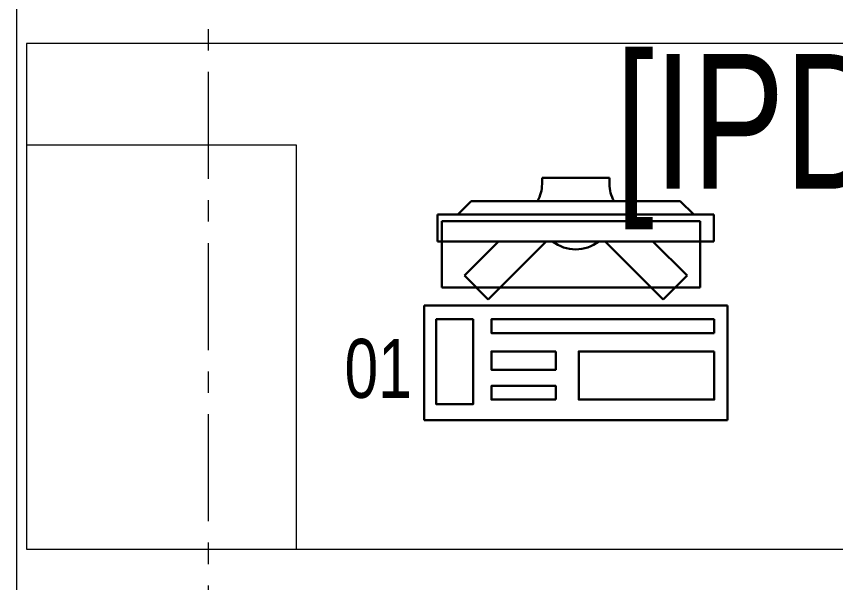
# Model space of a CAD drawing. Header units: millimetres. Extents: x 26027 to 581921, y 7230 to 233891.
# Drawn here: x 473314 to 474529, y 172010 to 172851 of the extents above; entities that cross this region are included whole.
import ezdxf

# ---------------------------------------------------------------- set-up
doc = ezdxf.new("R2010")
doc.units = ezdxf.units.MM
doc.header["$LTSCALE"] = 5
doc.linetypes.add('CENTER', pattern=[50.8, 31.75, -6.35, 6.35, -6.35])
doc.linetypes.add('HIDDEN', pattern=[9.525, 6.35, -3.175])
doc.layers.get('0').update_dxf_attribs({"color": 252})
for name, color, linetype, lineweight in [('72_EGR_BASE_TEXT', 252, 'Continuous', 5), ('E-ELEC-EQPM-2', 85, 'Continuous', 30), ('GE-ARCHITECTURAL_ELEMENTS', 8, 'Continuous', 30), ('Medical Equipment and Furniture', 252, 'Continuous', 0), ('Walls', 252, 'Continuous', 5)]:
    doc.layers.add(name, color=color, linetype=linetype, lineweight=lineweight)
doc.layers.add('axes', color=252, linetype='Continuous')
doc.layers.add('EXF', color=7, linetype='Continuous', lineweight=30, true_color=0x4e7e3e)
doc.styles.add('X3G_ENTITY_257CFD', font='swisscl.ttf', dxfattribs={"height": 200})
doc.styles.add('X3G_ENTITY_2587EA', font='swisscl.ttf', dxfattribs={"height": 200})

# ---------------------------------------------------------------- blocks, each defined once
blk = doc.blocks.new('ITCWLS1-P')
at = {"layer": 'GE-ARCHITECTURAL_ELEMENTS'}
for p, q in [((-0.17, 0.45), (-0.17, 0)), ((-0.17, 0.45), (0, 0.45)), ((0, 0.45), (0, 0)), ((-0.2651, 0.43, 0), (-0.3051, 0.43, 0)), ((-0.3051, 0.43, 0), (-0.3051, 0.02, 0)), ((-0.2651, 0.43, 0), (-0.2651, 0.02, 0)), ((-0.1496, 0.4305), (-0.1291, 0.4305)), ((-0.1291, 0.4305), (-0.1291, 0.4089)), ((-0.197, 0.4094), (-0.295, 0.4094)), ((-0.295, 0.0264), (-0.295, 0.4094)), ((-0.197, 0.0264), (-0.197, 0.4094)), ((-0.3251, 0.38, 0), (-0.3051, 0.4, 0)), ((-0.3251, 0.38, 0), (-0.3251, 0.07, 0)), ((-0.3503, 0.275), (-0.3596, 0.275)), ((-0.3596, 0.175), (-0.3596, 0.275)), ((-0.3503, 0.175), (-0.3596, 0.175)), ((-0.3251, 0.07, 0), (-0.3051, 0.05, 0)), ((-0.197, 0.0264), (-0.295, 0.0264)), ((-0.3051, 0.02, 0), (-0.2651, 0.02, 0)), ((-0.17, 0), (0, 0))]:
    blk.add_line(p, q, dxfattribs=at)
at = {"layer": 'GE-ARCHITECTURAL_ELEMENTS', "extrusion": (2.48281e-10, 3.18408e-10, -1)}
for p, q in [((-0.2651, 0.3395), (-0.2144, 0.3902)), ((-0.1791, 0.3548), (-0.2144, 0.3902)), ((-0.2651, 0.2688), (-0.1791, 0.3548))]:
    blk.add_line(p, q, dxfattribs=at)
at = {"layer": 'GE-ARCHITECTURAL_ELEMENTS', "extrusion": (2.48281e-10, -3.18408e-10, -1)}
for p, q in [((-0.2651, 0.1812), (-0.1791, 0.0952)), ((-0.2651, 0.1105), (-0.2144, 0.0598)), ((-0.1791, 0.0952), (-0.2144, 0.0598))]:
    blk.add_line(p, q, dxfattribs=at)
at = {"layer": 'GE-ARCHITECTURAL_ELEMENTS'}
for points in [[(-0.1291, 0.4089), (-0.1291, 0.1), (-0.1496, 0.1), (-0.1496, 0.4305)], [(-0.1496, 0.1), (-0.1496, 0.1), (-0.1496, 0.1), (-0.1496, 0.1), (-0.1496, 0.1), (-0.1496, 0.1), (-0.1496, 0.1), (-0.1496, 0.1), (-0.1496, 0.1)], [(-0.1496, 0.1), (-0.1496, 0.1), (-0.1496, 0.1), (-0.1496, 0.1), (-0.1496, 0.1), (-0.1496, 0.1), (-0.1496, 0.1), (-0.1496, 0.1), (-0.1496, 0.1), (-0.1496, 0.1), (-0.1496, 0.1), (-0.1496, 0.1), (-0.1496, 0.1), (-0.1496, 0.1), (-0.1496, 0.1), (-0.1496, 0.1), (-0.1496, 0.1), (-0.1496, 0.1)], [(-0.1496, 0.1), (-0.1496, 0.1), (-0.1496, 0.1), (-0.1496, 0.1), (-0.1496, 0.1), (-0.1496, 0.1), (-0.1496, 0.1), (-0.1496, 0.1), (-0.1496, 0.1), (-0.1496, 0.1)], [(-0.1496, 0.1), (-0.1496, 0.1), (-0.1496, 0.1), (-0.1496, 0.1), (-0.1496, 0.1), (-0.1496, 0.1), (-0.1496, 0.1)], [(-0.1496, 0.1), (-0.1496, 0.1), (-0.1496, 0.1), (-0.1496, 0.1), (-0.1496, 0.1), (-0.1496, 0.1), (-0.1496, 0.1), (-0.1496, 0.1), (-0.1496, 0.1), (-0.1496, 0.1)], [(-0.1496, 0.1), (-0.1496, 0.1), (-0.1496, 0.1), (-0.1496, 0.1), (-0.1496, 0.1), (-0.1496, 0.1), (-0.1496, 0.1), (-0.1496, 0.1), (-0.1496, 0.1), (-0.1496, 0.1), (-0.1496, 0.1), (-0.1496, 0.1), (-0.1496, 0.1), (-0.1496, 0.1), (-0.1496, 0.1)], [(-0.1496, 0.1), (-0.1496, 0.1), (-0.1496, 0.1), (-0.1496, 0.1), (-0.1496, 0.1), (-0.1496, 0.1), (-0.1496, 0.1), (-0.1496, 0.1), (-0.1496, 0.1), (-0.1496, 0.1)], [(-0.1496, 0.1), (-0.1496, 0.1), (-0.1496, 0.1), (-0.1496, 0.1), (-0.1496, 0.1), (-0.1496, 0.1), (-0.1496, 0.1), (-0.1496, 0.1), (-0.1496, 0.1), (-0.1496, 0.1)], [(-0.1496, 0.1), (-0.1496, 0.1), (-0.1496, 0.1), (-0.1496, 0.1), (-0.1496, 0.1), (-0.1496, 0.1), (-0.1496, 0.1), (-0.1496, 0.1), (-0.1496, 0.1), (-0.1496, 0.1), (-0.1496, 0.1), (-0.1496, 0.1), (-0.1496, 0.1), (-0.1496, 0.1), (-0.1496, 0.1), (-0.1496, 0.1), (-0.1496, 0.1), (-0.1496, 0.1), (-0.1496, 0.1), (-0.1496, 0.1), (-0.1496, 0.1), (-0.1496, 0.1), (-0.1496, 0.1), (-0.1496, 0.1), (-0.1496, 0.1), (-0.1496, 0.1), (-0.1496, 0.1), (-0.1496, 0.1), (-0.1496, 0.1), (-0.1496, 0.1), (-0.1496, 0.1), (-0.1496, 0.1), (-0.1496, 0.1), (-0.1496, 0.1), (-0.1496, 0.1), (-0.1496, 0.1), (-0.1496, 0.1), (-0.1496, 0.1), (-0.1496, 0.1), (-0.1496, 0.1), (-0.1496, 0.1), (-0.1496, 0.1), (-0.1496, 0.1), (-0.1496, 0.1), (-0.1496, 0.1), (-0.1496, 0.1), (-0.1496, 0.1), (-0.1496, 0.1), (-0.1496, 0.1), (-0.1496, 0.1), (-0.1496, 0.1), (-0.1496, 0.1), (-0.1496, 0.1), (-0.1496, 0.1)], [(-0.1496, 0.1), (-0.1496, 0.1), (-0.1496, 0.1), (-0.1496, 0.1), (-0.1496, 0.1), (-0.1496, 0.1), (-0.1496, 0.1), (-0.1496, 0.1), (-0.1496, 0.1), (-0.1496, 0.1), (-0.1496, 0.1), (-0.1496, 0.1), (-0.1496, 0.1), (-0.1496, 0.1), (-0.1496, 0.1), (-0.1496, 0.1), (-0.1496, 0.1), (-0.1496, 0.1), (-0.1496, 0.1), (-0.1496, 0.1), (-0.1496, 0.1), (-0.1496, 0.1), (-0.1496, 0.1), (-0.1496, 0.1), (-0.1496, 0.1), (-0.1496, 0.1), (-0.1496, 0.1), (-0.1496, 0.1), (-0.1496, 0.1), (-0.1496, 0.1), (-0.1496, 0.1), (-0.1496, 0.1), (-0.1496, 0.1), (-0.1496, 0.1), (-0.1496, 0.1), (-0.1496, 0.1), (-0.1496, 0.1), (-0.1496, 0.1), (-0.1496, 0.1), (-0.1496, 0.1), (-0.1496, 0.1), (-0.1496, 0.1), (-0.1496, 0.1), (-0.1496, 0.1), (-0.1496, 0.1), (-0.1496, 0.1), (-0.1496, 0.1), (-0.1496, 0.1), (-0.1496, 0.1), (-0.1496, 0.1), (-0.1496, 0.1), (-0.1496, 0.1), (-0.1496, 0.1), (-0.1496, 0.1), (-0.1496, 0.1), (-0.1496, 0.1), (-0.1496, 0.1), (-0.1496, 0.1), (-0.1496, 0.1), (-0.1496, 0.1), (-0.1496, 0.1), (-0.1496, 0.1), (-0.1496, 0.1), (-0.1496, 0.1), (-0.1496, 0.1), (-0.1496, 0.1), (-0.1496, 0.1), (-0.1496, 0.1), (-0.1496, 0.1), (-0.1496, 0.1), (-0.1496, 0.1), (-0.1496, 0.1), (-0.1496, 0.1), (-0.1496, 0.1), (-0.1496, 0.1), (-0.1496, 0.1), (-0.1496, 0.1), (-0.1496, 0.1), (-0.1496, 0.1), (-0.1496, 0.1), (-0.1496, 0.1), (-0.1496, 0.1), (-0.1496, 0.1), (-0.1496, 0.1), (-0.1496, 0.1), (-0.1496, 0.1), (-0.1496, 0.1), (-0.1496, 0.1), (-0.1496, 0.1)], [(-0.1496, 0.1), (-0.1496, 0.1), (-0.1496, 0.1), (-0.1496, 0.1), (-0.1496, 0.1), (-0.1496, 0.1), (-0.1496, 0.1), (-0.1496, 0.1), (-0.1496, 0.1), (-0.1496, 0.1), (-0.1496, 0.1), (-0.1496, 0.1)], [(-0.1496, 0.1), (-0.1496, 0.1), (-0.1496, 0.1), (-0.1496, 0.1), (-0.1496, 0.1), (-0.1496, 0.1), (-0.1496, 0.1)], [(-0.1496, 0.1), (-0.1496, 0.1), (-0.1496, 0.1), (-0.1496, 0.1), (-0.1496, 0.1), (-0.1496, 0.1), (-0.1496, 0.1), (-0.1496, 0.1), (-0.1496, 0.1), (-0.1496, 0.1), (-0.1496, 0.1), (-0.1496, 0.1), (-0.1496, 0.1), (-0.1496, 0.1), (-0.1496, 0.1), (-0.1496, 0.1), (-0.1496, 0.1)], [(-0.1496, 0.1), (-0.1496, 0.1), (-0.1496, 0.1), (-0.1496, 0.1), (-0.1496, 0.1), (-0.1496, 0.1), (-0.1496, 0.1), (-0.1496, 0.1), (-0.1496, 0.1), (-0.1496, 0.1), (-0.1496, 0.1), (-0.1496, 0.1), (-0.1496, 0.1), (-0.1496, 0.1), (-0.1496, 0.1), (-0.1496, 0.1), (-0.1496, 0.1), (-0.1496, 0.1), (-0.1496, 0.1), (-0.1496, 0.1), (-0.1496, 0.1), (-0.1496, 0.1), (-0.1496, 0.1), (-0.1496, 0.1), (-0.1496, 0.1), (-0.1496, 0.1), (-0.1496, 0.1), (-0.1496, 0.1), (-0.1496, 0.1), (-0.1496, 0.1), (-0.1496, 0.1), (-0.1496, 0.1), (-0.1496, 0.1), (-0.1496, 0.1), (-0.1496, 0.1), (-0.1496, 0.1), (-0.1496, 0.1), (-0.1496, 0.1), (-0.1496, 0.1), (-0.1496, 0.1), (-0.1496, 0.1), (-0.1496, 0.1), (-0.1496, 0.1), (-0.1496, 0.1), (-0.1496, 0.1), (-0.1496, 0.1), (-0.1496, 0.1), (-0.1496, 0.1), (-0.1496, 0.1), (-0.1496, 0.1), (-0.1496, 0.1), (-0.1496, 0.1), (-0.1496, 0.1), (-0.1496, 0.1), (-0.1496, 0.1), (-0.1496, 0.1), (-0.1496, 0.1), (-0.1496, 0.1), (-0.1496, 0.1), (-0.1496, 0.1), (-0.1496, 0.1), (-0.1496, 0.1), (-0.1496, 0.1), (-0.1496, 0.1), (-0.1496, 0.1), (-0.1496, 0.1), (-0.1496, 0.1), (-0.1496, 0.1), (-0.1496, 0.1), (-0.1496, 0.1), (-0.1496, 0.1), (-0.1496, 0.1), (-0.1496, 0.1), (-0.1496, 0.1), (-0.1496, 0.1), (-0.1496, 0.1), (-0.1496, 0.1), (-0.1496, 0.1), (-0.1496, 0.1), (-0.1496, 0.1), (-0.1496, 0.1), (-0.1496, 0.1), (-0.1496, 0.1), (-0.1496, 0.1), (-0.1496, 0.1), (-0.1496, 0.1), (-0.1496, 0.1), (-0.1496, 0.1), (-0.1496, 0.1), (-0.1496, 0.1), (-0.1496, 0.1), (-0.1496, 0.1), (-0.1496, 0.1), (-0.1496, 0.1), (-0.1496, 0.1), (-0.1496, 0.1), (-0.1496, 0.1), (-0.1496, 0.1), (-0.1496, 0.1), (-0.1496, 0.1), (-0.1496, 0.1), (-0.1496, 0.1), (-0.1496, 0.1), (-0.1496, 0.1), (-0.1496, 0.1), (-0.1496, 0.1), (-0.1496, 0.1), (-0.1496, 0.1), (-0.1496, 0.1), (-0.1496, 0.1), (-0.1496, 0.1)], [(-0.1496, 0.1), (-0.1496, 0.1), (-0.1496, 0.1), (-0.1496, 0.1), (-0.1496, 0.1), (-0.1496, 0.1), (-0.1496, 0.1), (-0.1496, 0.1)]]:
    blk.add_lwpolyline(points, dxfattribs=at)
for points in [[(-0.1019, 0.4305), (-0.0304, 0.4305), (-0.0304, 0.2294), (-0.1019, 0.2294)], [(-0.1019, 0.1954), (-0.0747, 0.1954), (-0.0747, 0.1), (-0.1019, 0.1)], [(-0.0304, 0.1954), (-0.0508, 0.1954), (-0.0508, 0.1), (-0.0304, 0.1)], [(-0.1496, 0.1), (-0.1496, 0.1), (-0.1496, 0.1), (-0.1496, 0.1), (-0.1496, 0.1), (-0.1496, 0.1), (-0.1496, 0.1), (-0.1496, 0.1), (-0.1496, 0.1), (-0.1496, 0.1), (-0.1496, 0.1), (-0.1496, 0.1), (-0.1496, 0.1), (-0.1496, 0.1), (-0.1496, 0.1), (-0.1496, 0.1), (-0.1496, 0.1), (-0.1496, 0.1), (-0.1496, 0.1), (-0.1496, 0.1), (-0.1496, 0.1), (-0.1496, 0.1), (-0.1496, 0.1), (-0.1496, 0.1), (-0.1496, 0.1), (-0.1496, 0.1), (-0.1496, 0.1), (-0.1496, 0.1), (-0.1496, 0.1), (-0.1496, 0.1), (-0.1496, 0.1), (-0.1496, 0.1), (-0.1496, 0.1), (-0.1496, 0.1), (-0.1496, 0.1), (-0.1496, 0.1), (-0.1496, 0.1), (-0.1496, 0.1), (-0.1496, 0.1), (-0.1496, 0.1), (-0.1496, 0.1), (-0.1496, 0.1), (-0.1496, 0.1), (-0.1496, 0.1), (-0.1496, 0.1), (-0.1496, 0.1), (-0.1496, 0.1), (-0.1496, 0.1), (-0.1496, 0.1), (-0.1496, 0.1), (-0.1496, 0.1), (-0.1496, 0.1), (-0.1496, 0.1), (-0.1496, 0.1), (-0.1496, 0.1), (-0.1496, 0.1), (-0.1496, 0.1), (-0.1496, 0.1), (-0.1496, 0.1), (-0.1496, 0.1), (-0.1496, 0.1), (-0.1496, 0.1), (-0.1496, 0.1), (-0.1496, 0.1), (-0.1496, 0.1), (-0.1496, 0.1), (-0.1496, 0.1), (-0.1496, 0.1), (-0.1496, 0.1), (-0.1496, 0.1), (-0.1496, 0.1), (-0.1496, 0.1), (-0.1496, 0.1), (-0.1496, 0.1), (-0.1496, 0.1), (-0.1496, 0.1), (-0.1496, 0.1), (-0.1496, 0.1), (-0.1496, 0.1), (-0.1496, 0.1), (-0.1496, 0.1), (-0.1496, 0.1), (-0.1496, 0.1), (-0.1496, 0.1), (-0.1496, 0.1), (-0.1496, 0.1), (-0.1496, 0.1), (-0.1496, 0.1), (-0.1496, 0.1), (-0.1496, 0.1), (-0.1496, 0.1), (-0.1496, 0.1), (-0.1496, 0.1), (-0.1496, 0.1), (-0.1496, 0.1), (-0.1496, 0.1), (-0.1496, 0.1), (-0.1496, 0.1), (-0.1496, 0.1), (-0.1496, 0.1), (-0.1496, 0.1), (-0.1496, 0.1), (-0.1496, 0.1), (-0.1496, 0.1), (-0.1496, 0.1), (-0.1496, 0.1), (-0.1496, 0.1), (-0.1496, 0.1), (-0.1496, 0.1), (-0.1496, 0.1), (-0.1496, 0.1), (-0.1496, 0.1), (-0.1496, 0.1), (-0.1496, 0.1), (-0.1496, 0.1), (-0.1496, 0.1), (-0.1496, 0.1), (-0.1496, 0.1), (-0.1496, 0.1), (-0.1496, 0.1), (-0.1496, 0.1), (-0.1496, 0.1), (-0.1496, 0.1), (-0.1496, 0.1), (-0.1496, 0.1), (-0.1496, 0.1), (-0.1496, 0.1), (-0.1496, 0.1), (-0.1496, 0.1), (-0.1496, 0.1), (-0.1496, 0.1), (-0.1496, 0.1), (-0.1496, 0.1), (-0.1496, 0.1), (-0.1496, 0.1), (-0.1496, 0.1), (-0.1496, 0.1), (-0.1496, 0.1), (-0.1496, 0.1), (-0.1496, 0.1), (-0.1496, 0.1), (-0.1496, 0.1), (-0.1496, 0.1), (-0.1496, 0.1), (-0.1496, 0.1), (-0.1496, 0.1), (-0.1496, 0.1), (-0.1496, 0.1), (-0.1496, 0.1), (-0.1496, 0.1), (-0.1496, 0.1), (-0.1496, 0.1), (-0.1496, 0.1), (-0.1496, 0.1), (-0.1496, 0.1), (-0.1496, 0.1), (-0.1496, 0.1), (-0.1496, 0.1), (-0.1496, 0.1), (-0.1496, 0.1), (-0.1496, 0.1), (-0.1496, 0.1), (-0.1496, 0.1), (-0.1496, 0.1), (-0.1496, 0.1), (-0.1496, 0.1), (-0.1496, 0.1), (-0.1496, 0.1), (-0.1496, 0.1), (-0.1496, 0.1), (-0.1496, 0.1), (-0.1496, 0.1), (-0.1496, 0.1), (-0.1496, 0.1), (-0.1496, 0.1), (-0.1496, 0.1), (-0.1496, 0.1), (-0.1496, 0.1), (-0.1496, 0.1), (-0.1496, 0.1), (-0.1496, 0.1), (-0.1496, 0.1), (-0.1496, 0.1), (-0.1496, 0.1), (-0.1496, 0.1), (-0.1496, 0.1), (-0.1496, 0.1), (-0.1496, 0.1), (-0.1496, 0.1), (-0.1496, 0.1), (-0.1496, 0.1), (-0.1496, 0.1), (-0.1496, 0.1), (-0.1496, 0.1), (-0.1496, 0.1), (-0.1496, 0.1), (-0.1496, 0.1), (-0.1496, 0.1), (-0.1496, 0.1), (-0.1496, 0.1), (-0.1496, 0.1), (-0.1496, 0.1), (-0.1496, 0.1), (-0.1496, 0.1), (-0.1496, 0.1), (-0.1496, 0.1), (-0.1496, 0.1), (-0.1496, 0.1), (-0.1496, 0.1), (-0.1496, 0.1), (-0.1496, 0.1), (-0.1496, 0.1), (-0.1496, 0.1), (-0.1496, 0.1), (-0.1496, 0.1), (-0.1496, 0.1), (-0.1496, 0.1), (-0.1496, 0.1), (-0.1496, 0.1), (-0.1496, 0.1), (-0.1496, 0.1), (-0.1496, 0.1), (-0.1496, 0.1), (-0.1496, 0.1), (-0.1496, 0.1), (-0.1496, 0.1), (-0.1496, 0.1), (-0.1496, 0.1), (-0.1496, 0.1), (-0.1496, 0.1), (-0.1496, 0.1), (-0.1496, 0.1), (-0.1496, 0.1), (-0.1496, 0.1), (-0.1496, 0.1), (-0.1496, 0.1), (-0.1496, 0.1), (-0.1496, 0.1), (-0.1496, 0.1), (-0.1496, 0.1), (-0.1496, 0.1), (-0.1496, 0.1), (-0.1496, 0.1), (-0.1496, 0.1), (-0.1496, 0.1), (-0.1496, 0.1), (-0.1496, 0.1), (-0.1496, 0.1), (-0.1496, 0.1), (-0.1496, 0.1), (-0.1496, 0.1), (-0.1496, 0.1), (-0.1496, 0.1), (-0.1496, 0.1), (-0.1496, 0.1), (-0.1496, 0.1), (-0.1496, 0.1), (-0.1496, 0.1), (-0.1496, 0.1), (-0.1496, 0.1), (-0.1496, 0.1), (-0.1496, 0.1), (-0.1496, 0.1), (-0.1496, 0.1), (-0.1496, 0.1), (-0.1496, 0.1), (-0.1496, 0.1), (-0.1496, 0.1), (-0.1496, 0.1), (-0.1496, 0.1), (-0.1496, 0.1), (-0.1496, 0.1), (-0.1496, 0.1), (-0.1496, 0.1), (-0.1496, 0.1), (-0.1496, 0.1), (-0.1496, 0.1)], [(-0.1496, 0.1), (-0.1496, 0.1), (-0.1496, 0.1), (-0.1496, 0.1), (-0.1496, 0.1), (-0.1496, 0.1), (-0.1496, 0.1), (-0.1496, 0.1), (-0.1496, 0.1), (-0.1496, 0.1), (-0.1496, 0.1), (-0.1496, 0.1), (-0.1496, 0.1), (-0.1496, 0.1), (-0.1496, 0.1), (-0.1496, 0.1), (-0.1496, 0.1), (-0.1496, 0.1), (-0.1496, 0.1), (-0.1496, 0.1), (-0.1496, 0.1), (-0.1496, 0.1), (-0.1496, 0.1), (-0.1496, 0.1), (-0.1496, 0.1), (-0.1496, 0.1), (-0.1496, 0.1), (-0.1496, 0.1), (-0.1496, 0.1), (-0.1496, 0.1), (-0.1496, 0.1), (-0.1496, 0.1), (-0.1496, 0.1), (-0.1496, 0.1), (-0.1496, 0.1), (-0.1496, 0.1), (-0.1496, 0.1), (-0.1496, 0.1), (-0.1496, 0.1), (-0.1496, 0.1), (-0.1496, 0.1), (-0.1496, 0.1), (-0.1496, 0.1), (-0.1496, 0.1), (-0.1496, 0.1), (-0.1496, 0.1), (-0.1496, 0.1), (-0.1496, 0.1), (-0.1496, 0.1), (-0.1496, 0.1), (-0.1496, 0.1), (-0.1496, 0.1), (-0.1496, 0.1), (-0.1496, 0.1), (-0.1496, 0.1), (-0.1496, 0.1), (-0.1496, 0.1), (-0.1496, 0.1), (-0.1496, 0.1), (-0.1496, 0.1), (-0.1496, 0.1), (-0.1496, 0.1), (-0.1496, 0.1), (-0.1496, 0.1), (-0.1496, 0.1), (-0.1496, 0.1), (-0.1496, 0.1), (-0.1496, 0.1), (-0.1496, 0.1), (-0.1496, 0.1), (-0.1496, 0.1), (-0.1496, 0.1), (-0.1496, 0.1), (-0.1496, 0.1), (-0.1496, 0.1), (-0.1496, 0.1), (-0.1496, 0.1), (-0.1496, 0.1), (-0.1496, 0.1), (-0.1496, 0.1), (-0.1496, 0.1), (-0.1496, 0.1), (-0.1496, 0.1), (-0.1496, 0.1), (-0.1496, 0.1), (-0.1496, 0.1), (-0.1496, 0.1), (-0.1496, 0.1), (-0.1496, 0.1), (-0.1496, 0.1), (-0.1496, 0.1), (-0.1496, 0.1), (-0.1496, 0.1), (-0.1496, 0.1), (-0.1496, 0.1), (-0.1496, 0.1), (-0.1496, 0.1), (-0.1496, 0.1), (-0.1496, 0.1), (-0.1496, 0.1), (-0.1496, 0.1), (-0.1496, 0.1), (-0.1496, 0.1), (-0.1496, 0.1), (-0.1496, 0.1), (-0.1496, 0.1), (-0.1496, 0.1), (-0.1496, 0.1), (-0.1496, 0.1), (-0.1496, 0.1), (-0.1496, 0.1), (-0.1496, 0.1), (-0.1496, 0.1), (-0.1496, 0.1), (-0.1496, 0.1), (-0.1496, 0.1), (-0.1496, 0.1), (-0.1496, 0.1), (-0.1496, 0.1), (-0.1496, 0.1), (-0.1496, 0.1), (-0.1496, 0.1), (-0.1496, 0.1), (-0.1496, 0.1), (-0.1496, 0.1), (-0.1496, 0.1), (-0.1496, 0.1), (-0.1496, 0.1), (-0.1496, 0.1), (-0.1496, 0.1), (-0.1496, 0.1), (-0.1496, 0.1), (-0.1496, 0.1), (-0.1496, 0.1), (-0.1496, 0.1), (-0.1496, 0.1), (-0.1496, 0.1), (-0.1496, 0.1), (-0.1496, 0.1), (-0.1496, 0.1), (-0.1496, 0.1), (-0.1496, 0.1), (-0.1496, 0.1), (-0.1496, 0.1), (-0.1496, 0.1), (-0.1496, 0.1), (-0.1496, 0.1), (-0.1496, 0.1), (-0.1496, 0.1), (-0.1496, 0.1), (-0.1496, 0.1), (-0.1496, 0.1), (-0.1496, 0.1), (-0.1496, 0.1), (-0.1496, 0.1), (-0.1496, 0.1), (-0.1496, 0.1), (-0.1496, 0.1), (-0.1496, 0.1), (-0.1496, 0.1), (-0.1496, 0.1), (-0.1496, 0.1), (-0.1496, 0.1), (-0.1496, 0.1), (-0.1496, 0.1), (-0.1496, 0.1), (-0.1496, 0.1), (-0.1496, 0.1), (-0.1496, 0.1), (-0.1496, 0.1), (-0.1496, 0.1), (-0.1496, 0.1), (-0.1496, 0.1), (-0.1496, 0.1), (-0.1496, 0.1), (-0.1496, 0.1), (-0.1496, 0.1), (-0.1496, 0.1), (-0.1496, 0.1), (-0.1496, 0.1), (-0.1496, 0.1), (-0.1496, 0.1), (-0.1496, 0.1), (-0.1496, 0.1), (-0.1496, 0.1), (-0.1496, 0.1), (-0.1496, 0.1), (-0.1496, 0.1), (-0.1496, 0.1), (-0.1496, 0.1), (-0.1496, 0.1), (-0.1496, 0.1), (-0.1496, 0.1), (-0.1496, 0.1), (-0.1496, 0.1), (-0.1496, 0.1), (-0.1496, 0.1), (-0.1496, 0.1), (-0.1496, 0.1), (-0.1496, 0.1), (-0.1496, 0.1), (-0.1496, 0.1), (-0.1496, 0.1), (-0.1496, 0.1), (-0.1496, 0.1), (-0.1496, 0.1), (-0.1496, 0.1), (-0.1496, 0.1), (-0.1496, 0.1), (-0.1496, 0.1), (-0.1496, 0.1), (-0.1496, 0.1), (-0.1496, 0.1), (-0.1496, 0.1)], [(-0.1496, 0.1), (-0.1496, 0.1), (-0.1496, 0.1), (-0.1496, 0.1), (-0.1496, 0.1), (-0.1496, 0.1), (-0.1496, 0.1), (-0.1496, 0.1), (-0.1496, 0.1), (-0.1496, 0.1), (-0.1496, 0.1), (-0.1496, 0.1), (-0.1496, 0.1), (-0.1496, 0.1), (-0.1496, 0.1), (-0.1496, 0.1), (-0.1496, 0.1), (-0.1496, 0.1), (-0.1496, 0.1), (-0.1496, 0.1), (-0.1496, 0.1), (-0.1496, 0.1), (-0.1496, 0.1), (-0.1496, 0.1), (-0.1496, 0.1), (-0.1496, 0.1), (-0.1496, 0.1), (-0.1496, 0.1), (-0.1496, 0.1), (-0.1496, 0.1), (-0.1496, 0.1), (-0.1496, 0.1), (-0.1496, 0.1), (-0.1496, 0.1), (-0.1496, 0.1), (-0.1496, 0.1), (-0.1496, 0.1), (-0.1496, 0.1), (-0.1496, 0.1), (-0.1496, 0.1), (-0.1496, 0.1), (-0.1496, 0.1), (-0.1496, 0.1), (-0.1496, 0.1), (-0.1496, 0.1), (-0.1496, 0.1), (-0.1496, 0.1), (-0.1496, 0.1), (-0.1496, 0.1), (-0.1496, 0.1), (-0.1496, 0.1), (-0.1496, 0.1), (-0.1496, 0.1), (-0.1496, 0.1), (-0.1496, 0.1), (-0.1496, 0.1), (-0.1496, 0.1), (-0.1496, 0.1), (-0.1496, 0.1), (-0.1496, 0.1), (-0.1496, 0.1), (-0.1496, 0.1), (-0.1496, 0.1), (-0.1496, 0.1), (-0.1496, 0.1), (-0.1496, 0.1), (-0.1496, 0.1), (-0.1496, 0.1), (-0.1496, 0.1), (-0.1496, 0.1), (-0.1496, 0.1), (-0.1496, 0.1), (-0.1496, 0.1), (-0.1496, 0.1), (-0.1496, 0.1), (-0.1496, 0.1), (-0.1496, 0.1), (-0.1496, 0.1), (-0.1496, 0.1), (-0.1496, 0.1), (-0.1496, 0.1), (-0.1496, 0.1), (-0.1496, 0.1), (-0.1496, 0.1), (-0.1496, 0.1), (-0.1496, 0.1), (-0.1496, 0.1), (-0.1496, 0.1), (-0.1496, 0.1), (-0.1496, 0.1), (-0.1496, 0.1), (-0.1496, 0.1), (-0.1496, 0.1), (-0.1496, 0.1), (-0.1496, 0.1), (-0.1496, 0.1), (-0.1496, 0.1), (-0.1496, 0.1), (-0.1496, 0.1), (-0.1496, 0.1), (-0.1496, 0.1), (-0.1496, 0.1), (-0.1496, 0.1), (-0.1496, 0.1), (-0.1496, 0.1), (-0.1496, 0.1), (-0.1496, 0.1), (-0.1496, 0.1), (-0.1496, 0.1), (-0.1496, 0.1), (-0.1496, 0.1), (-0.1496, 0.1), (-0.1496, 0.1), (-0.1496, 0.1), (-0.1496, 0.1), (-0.1496, 0.1), (-0.1496, 0.1), (-0.1496, 0.1), (-0.1496, 0.1), (-0.1496, 0.1), (-0.1496, 0.1), (-0.1496, 0.1), (-0.1496, 0.1), (-0.1496, 0.1), (-0.1496, 0.1), (-0.1496, 0.1), (-0.1496, 0.1), (-0.1496, 0.1), (-0.1496, 0.1), (-0.1496, 0.1), (-0.1496, 0.1), (-0.1496, 0.1), (-0.1496, 0.1), (-0.1496, 0.1), (-0.1496, 0.1), (-0.1496, 0.1), (-0.1496, 0.1), (-0.1496, 0.1), (-0.1496, 0.1), (-0.1496, 0.1), (-0.1496, 0.1), (-0.1496, 0.1), (-0.1496, 0.1), (-0.1496, 0.1), (-0.1496, 0.1), (-0.1496, 0.1), (-0.1496, 0.1), (-0.1496, 0.1), (-0.1496, 0.1), (-0.1496, 0.1), (-0.1496, 0.1), (-0.1496, 0.1), (-0.1496, 0.1), (-0.1496, 0.1), (-0.1496, 0.1), (-0.1496, 0.1), (-0.1496, 0.1), (-0.1496, 0.1), (-0.1496, 0.1), (-0.1496, 0.1), (-0.1496, 0.1), (-0.1496, 0.1), (-0.1496, 0.1), (-0.1496, 0.1), (-0.1496, 0.1), (-0.1496, 0.1), (-0.1496, 0.1), (-0.1496, 0.1), (-0.1496, 0.1), (-0.1496, 0.1), (-0.1496, 0.1), (-0.1496, 0.1), (-0.1496, 0.1), (-0.1496, 0.1), (-0.1496, 0.1), (-0.1496, 0.1), (-0.1496, 0.1), (-0.1496, 0.1), (-0.1496, 0.1), (-0.1496, 0.1), (-0.1496, 0.1), (-0.1496, 0.1), (-0.1496, 0.1), (-0.1496, 0.1), (-0.1496, 0.1), (-0.1496, 0.1), (-0.1496, 0.1), (-0.1496, 0.1), (-0.1496, 0.1), (-0.1496, 0.1), (-0.1496, 0.1), (-0.1496, 0.1), (-0.1496, 0.1), (-0.1496, 0.1), (-0.1496, 0.1), (-0.1496, 0.1), (-0.1496, 0.1), (-0.1496, 0.1), (-0.1496, 0.1), (-0.1496, 0.1), (-0.1496, 0.1), (-0.1496, 0.1), (-0.1496, 0.1), (-0.1496, 0.1), (-0.1496, 0.1), (-0.1496, 0.1), (-0.1496, 0.1), (-0.1496, 0.1), (-0.1496, 0.1), (-0.1496, 0.1), (-0.1496, 0.1), (-0.1496, 0.1), (-0.1496, 0.1), (-0.1496, 0.1), (-0.1496, 0.1), (-0.1496, 0.1), (-0.1496, 0.1), (-0.1496, 0.1), (-0.1496, 0.1)], [(-0.1496, 0.0727), (-0.0236, 0.0727), (-0.0236, 0.0182), (-0.1496, 0.0182)]]:
    blk.add_lwpolyline(points, close=True, dxfattribs=at)
for centre, radius, start, end in [((-0.3503, 0.325), 0.05, 270, 300.3093), ((-0.3089, 0.225), 0.0556, 321.9431, 38.0569), ((-0.3503, 0.125), 0.05, 59.6907, 90)]:
    blk.add_arc(centre, radius, start, end, dxfattribs=at)
blk = doc.blocks.new('GF21043-P')
at = {"color": 0}
for p, q in [((0.8, 0.75), (-0.8, 0.75)), ((-0.8, 0.75), (-0.8, 0)), ((-0.8, 0), (0.8, 0))]:
    blk.add_line(p, q, dxfattribs=at)
at = {"color": 0, "linetype": 'HIDDEN'}
for p, q in [((-0.8, 0.6), (-0.4, 0.6)), ((-0.4, 0.6), (-0.4, 0))]:
    blk.add_line(p, q, dxfattribs=at)

msp = doc.modelspace()

# ---------------------------------------------------------------- hatches: boundary and pattern name
at = {"layer": 'E-ELEC-EQPM-2'}
h = msp.add_hatch(dxfattribs=at)
h.set_pattern_fill('CROSS', color=85, scale=10)
h.set_pattern_definition([(0, (368880, 104830), (63.5, 63.5), [31.75, -95.25]), (90, (368895.875, 104814.125), (-63.5, 63.5), [31.75, -95.25])])
edge = h.paths.add_edge_path()
edge.add_line((457685.6, 145694.3), (457685.6, 152806.1))
edge.add_line((457685.6, 152806.1), (462487.4, 152806.1))
edge.add_line((462487.4, 152806.1), (462487.4, 145900.9))
edge.add_line((462487.4, 145900.9), (462587.4, 145901.1))
edge.add_line((462587.4, 145901.1), (462587.4, 152806.1))
edge.add_line((462587.4, 152806.1), (464555.9, 152806.1))
edge.add_line((464555.9, 152806.1), (469284.4, 152806.1))
edge.add_line((469284.4, 152806.1), (471903.7, 152806.1))
edge.add_line((471903.7, 152806.1), (471903.7, 142653.2))
edge.add_line((471903.7, 142653.2), (478231.4, 142645.9))
edge.add_line((478231.4, 142645.9), (478231.4, 142845.2))
edge.add_line((478231.4, 142845.2), (472503.7, 142845.2))
edge.add_line((472503.7, 142845.2), (472503.7, 157840))
edge.add_line((472503.7, 157840), (472504, 159009.2))
edge.add_line((472504, 159009.2), (479768.6, 159009.2))
edge.add_line((479768.6, 159009.2), (479768.6, 159109.2))
edge.add_line((479768.6, 159109.2), (472503.7, 159109.2))
edge.add_line((472503.7, 159109.2), (472503.7, 169315.6))
edge.add_line((472503.7, 169315.6), (478921.1, 169315.6))
edge.add_line((478921.1, 169315.6), (484286.4, 169315.6))
edge.add_line((484286.4, 169315.6), (484286.4, 166351.2))
edge.add_line((484286.4, 166351.2), (484486.4, 166351.2))
edge.add_line((484486.4, 166351.2), (484486.4, 169515.6))
edge.add_line((484486.4, 169515.6), (479083.8, 169515.6))
edge.add_line((479083.8, 169515.6), (479083.8, 190946.9))
edge.add_line((479083.8, 190946.9), (479083.8, 191341.6))
edge.add_line((479083.8, 191341.6), (478883.8, 191341.6))
edge.add_line((478883.8, 191341.6), (478883.8, 195124.3))
edge.add_line((478883.8, 195124.3), (477262.4, 195124.3))
edge.add_line((477262.4, 195124.3), (477262.4, 205421.2))
edge.add_line((477262.4, 205421.2), (474368, 205421.2))
edge.add_line((474368, 205421.2), (469356.9, 205421.2))
edge.add_line((469356.9, 205421.2), (469256.9, 205421.2))
edge.add_line((469256.9, 205421.2), (469256.9, 204391.3))
edge.add_line((469256.9, 204391.3), (469856.9, 204391.3))
edge.add_line((469856.9, 204391.3), (469856.9, 204821.2))
edge.add_line((469856.9, 204821.2), (471179.3, 204821.2))
edge.add_line((471179.3, 204821.2), (471179.3, 204391.3))
edge.add_line((471179.3, 204391.3), (471779.3, 204391.3))
edge.add_line((471779.3, 204391.3), (471779.3, 204821.2))
edge.add_line((471779.3, 204821.2), (476662.4, 204821.2))
edge.add_line((476662.4, 204821.2), (476662.4, 194457.6))
edge.add_line((476662.4, 194457.6), (478283.8, 194457.6))
edge.add_line((478283.8, 194457.6), (478283.8, 169915.6))
edge.add_line((478283.8, 169915.6), (471903.7, 169915.6))
edge.add_line((471903.7, 169915.6), (471903.7, 159212))
edge.add_line((471903.7, 159212), (470513.7, 159212))
edge.add_line((470513.7, 159212), (470513.7, 159112))
edge.add_line((470513.7, 159112), (471903.7, 159112))
edge.add_line((471903.7, 159112), (471903.7, 153006.1))
edge.add_line((471903.7, 153006.1), (462587.4, 153006.1))
edge.add_line((462587.4, 153006.1), (462487.4, 152906.1))
edge.add_line((462487.4, 152906.1), (457585.6, 152906.1))
edge.add_line((457585.6, 152906.1), (457585.6, 145694.3))
at = {"layer": 'EXF'}
h = msp.add_hatch(dxfattribs=at)
h.set_pattern_fill('CROSS', color=256, scale=10)
edge = h.paths.add_edge_path()
edge.add_line((464555.9, 152806.1), (469284.4, 152806.1))
edge.add_line((469284.4, 152806.1), (471903.7, 152806.1))
edge.add_line((471903.7, 152806.1), (471903.7, 142653.2))
edge.add_line((471903.7, 142653.2), (478231.4, 142645.9))
edge.add_line((478231.4, 142645.9), (478231.4, 142845.2))
edge.add_line((478231.4, 142845.2), (472503.7, 142845.2))
edge.add_line((472503.7, 142845.2), (472503.7, 157840))
edge.add_line((472503.7, 157840), (472504, 159009.2))
edge.add_line((472504, 159009.2), (479768.6, 159009.2))
edge.add_line((479768.6, 159009.2), (479768.6, 159109.2))
edge.add_line((479768.6, 159109.2), (472503.7, 159109.2))
edge.add_line((472503.7, 159109.2), (472503.7, 169315.6))
edge.add_line((472503.7, 169315.6), (478921.1, 169315.6))
edge.add_line((478921.1, 169315.6), (484286.4, 169315.6))
edge.add_line((484286.4, 169315.6), (484286.4, 166351.2))
edge.add_line((484286.4, 166351.2), (484486.4, 166351.2))
edge.add_line((484486.4, 166351.2), (484486.4, 169515.6))
edge.add_line((484486.4, 169515.6), (479083.8, 169515.6))
edge.add_line((479083.8, 169515.6), (479083.8, 190946.9))
edge.add_line((479083.8, 190946.9), (479083.8, 191341.6))
edge.add_line((479083.8, 191341.6), (478883.8, 191341.6))
edge.add_line((478883.8, 191341.6), (478883.8, 195124.3))
edge.add_line((478883.8, 195124.3), (477262.4, 195124.3))
edge.add_line((477262.4, 195124.3), (477262.4, 205421.2))
edge.add_line((477262.4, 205421.2), (474368, 205421.2))
edge.add_line((474368, 205421.2), (469356.9, 205421.2))
edge.add_line((469356.9, 205421.2), (469256.9, 205421.2))
edge.add_line((469256.9, 205421.2), (469256.9, 204391.3))
edge.add_line((469256.9, 204391.3), (469856.9, 204391.3))
edge.add_line((469856.9, 204391.3), (469856.9, 204821.2))
edge.add_line((469856.9, 204821.2), (471179.3, 204821.2))
edge.add_line((471179.3, 204821.2), (471179.3, 204391.3))
edge.add_line((471179.3, 204391.3), (471779.3, 204391.3))
edge.add_line((471779.3, 204391.3), (471779.3, 204821.2))
edge.add_line((471779.3, 204821.2), (476662.4, 204821.2))
edge.add_line((476662.4, 204821.2), (476662.4, 194457.6))
edge.add_line((476662.4, 194457.6), (478283.8, 194457.6))
edge.add_line((478283.8, 194457.6), (478283.8, 169915.6))
edge.add_line((478283.8, 169915.6), (471903.7, 169915.6))
edge.add_line((471903.7, 169915.6), (471903.7, 159212))
edge.add_line((471903.7, 159212), (470513.7, 159212))
edge.add_line((470513.7, 159212), (470513.7, 159112))
edge.add_line((470513.7, 159112), (471903.7, 159112))
edge.add_line((471903.7, 159112), (471903.7, 153006.1))
edge.add_line((471903.7, 153006.1), (462587.4, 153006.1))

# ---------------------------------------------------------------- linework, layer by layer
at = {"layer": 'axes', "linetype": 'CENTER', "lineweight": 0}
msp.add_line((473598.8, 120285.6, 0), (473598.8, 230891.1, 0), dxfattribs=at)
at = {"layer": 'Walls', "elevation": 0}
msp.add_lwpolyline([(473313.8, 174891.5), (473313.8, 171960.3)], dxfattribs=at)

# ---------------------------------------------------------------- block references
at = {"layer": 'Medical Equipment and Furniture', "extrusion": (8.17187e-07, 1.19944e-18, 1), "xscale": 1000.000000000002, "yscale": 1000.000000000002, "zscale": 1000.000000000002}
msp.add_blockref('GF21043-P', (474128.8, 172060.3, 2.8), dxfattribs=at)
at = {"layer": 'Medical Equipment and Furniture', "extrusion": (2.34751e-05, 2.20203e-06, 1), "xscale": 1000.000000000004, "yscale": 1000.000000000004, "zscale": 1000.000000000004, "rotation": 269.9985892333461}
msp.add_blockref('ITCWLS1-P', (473918.4, 172251.6, 13.9), dxfattribs=at)

# ---------------------------------------------------------------- texts
at = {"layer": '72_EGR_BASE_TEXT', "insert": (474681, 172794.9, 2.4), "char_height": 200, "attachment_point": 2, "style": 'X3G_ENTITY_2587EA'}
msp.add_mtext('[IPDG102]', dxfattribs=at)
at = {"layer": 'Medical Equipment and Furniture', "insert": (473850.4, 172372.1, 2.4), "char_height": 87.47, "attachment_point": 2, "style": 'X3G_ENTITY_257CFD'}
msp.add_mtext('01', dxfattribs=at)

doc.saveas('drawing.dxf')
